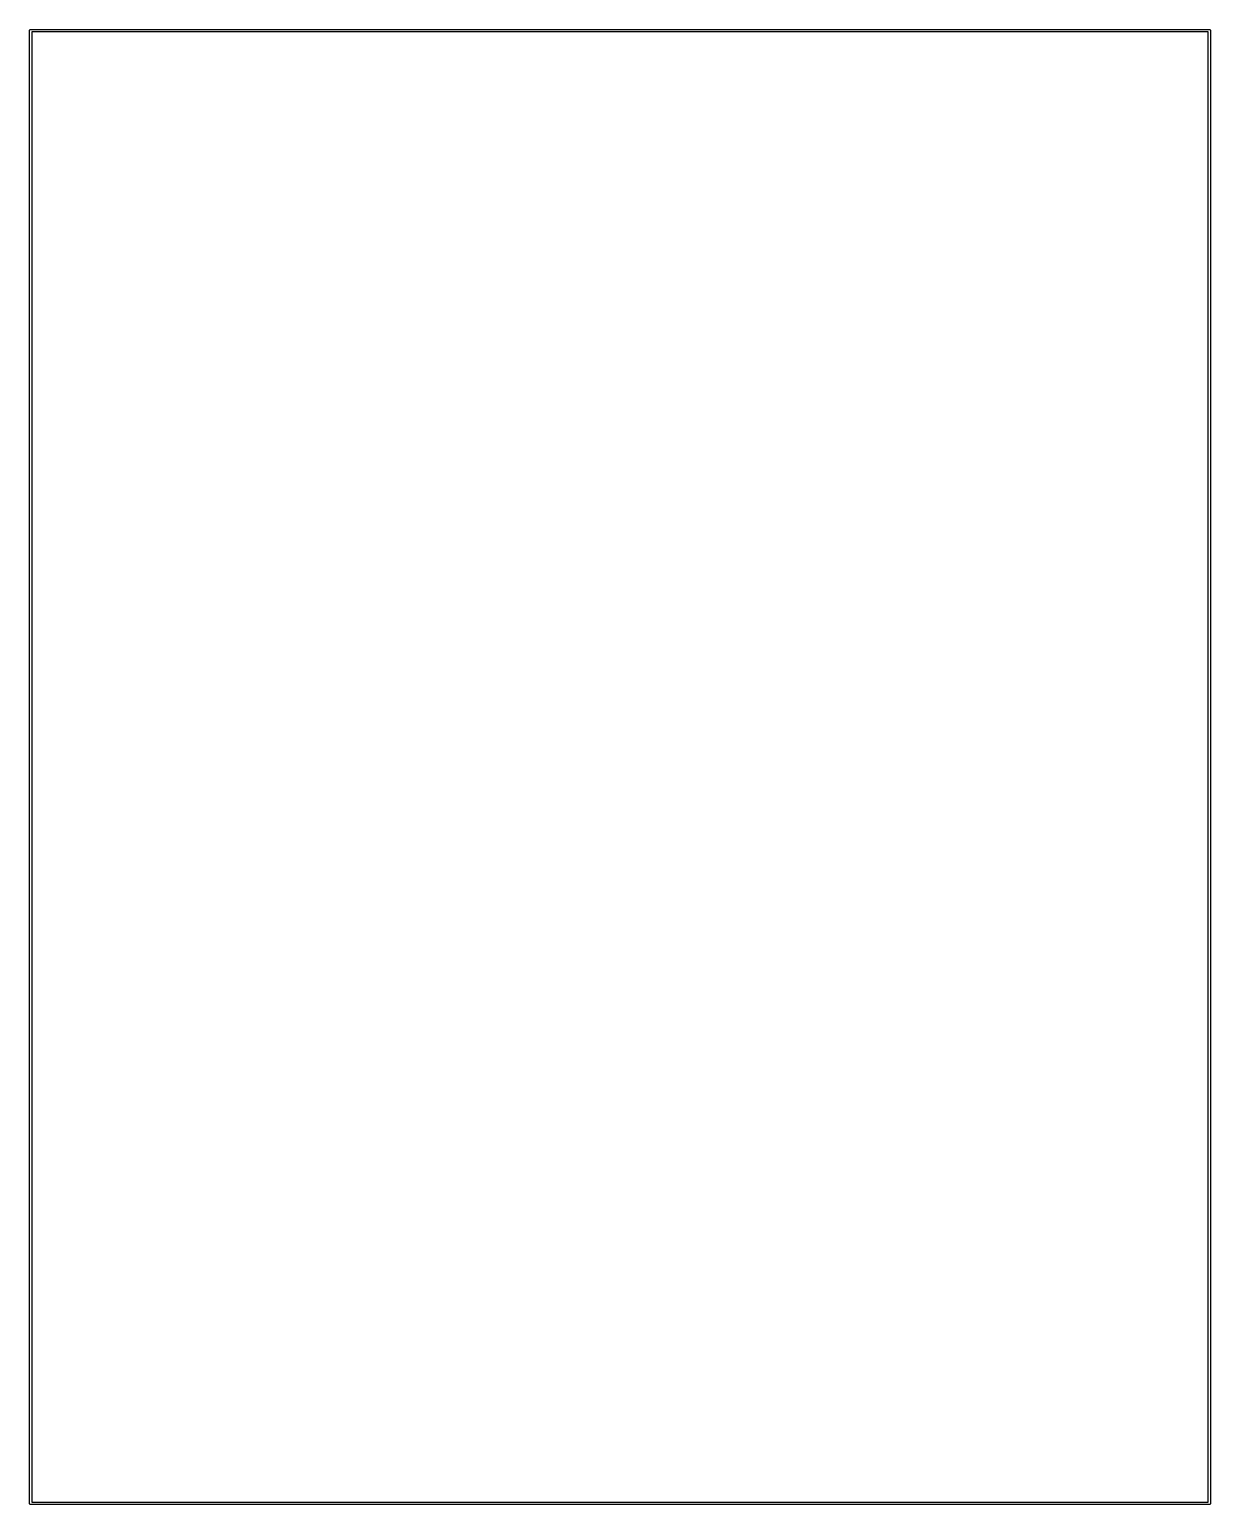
# Model space of a CAD drawing. Extents: x 0 to 80, y -100 to 0.
import ezdxf

# ---------------------------------------------------------------- set-up
doc = ezdxf.new("R2010")
doc.units = 0
doc.header["$MEASUREMENT"] = 0
doc.layers.add('BLACK', color=7, linetype='CONTINUOUS')

msp = doc.modelspace()

# ---------------------------------------------------------------- linework, layer by layer
at = {"layer": 'Black'}
for p, q in [((-0.075, 0), (-0.073861, 0.00646)), ((-0.075, -100), (-0.075, 0)), ((-0.073861, 0.013024), (-0.071616, 0.019191)), ((-0.073861, 0.00646), (-0.073861, 0.013024)), ((-0.071616, 0.019191), (-0.070477, 0.025652)), ((-0.070477, 0.025652), (-0.067196, 0.031334)), ((-0.067196, 0.031334), (-0.064952, 0.0375)), ((-0.064952, 0.0375), (-0.060734, 0.042527)), ((-0.060734, 0.042527), (-0.057453, 0.048209)), ((-0.057453, 0.048209), (-0.052427, 0.052427)), ((-0.052427, 0.052427), (-0.048209, 0.057453)), ((-0.048209, 0.057453), (-0.042527, 0.060734)), ((-0.042527, 0.060734), (-0.0375, 0.064952)), ((-0.0375, 0.064952), (-0.031334, 0.067196)), ((-0.031334, 0.067196), (-0.025652, 0.070477)), ((-0.025652, 0.070477), (-0.019191, 0.071616)), ((-0.019191, 0.071616), (-0.013024, 0.073861)), ((-0.013024, 0.073861), (-0.00646, 0.073861)), ((-0.00646, 0.073861), (0, 0.075)), ((0, 0.075), (80, 0.075)), ((80, 0.075), (80.0065, 0.073861)), ((80.0065, 0.073861), (80.013, 0.073861)), ((80.013, 0.073861), (80.0192, 0.071616)), ((80.0192, 0.071616), (80.0257, 0.070477)), ((80.0257, 0.070477), (80.0313, 0.067196)), ((80.0313, 0.067196), (80.0375, 0.064952)), ((80.0375, 0.064952), (80.0425, 0.060734)), ((80.0425, 0.060734), (80.0482, 0.057453)), ((80.0482, 0.057453), (80.0524, 0.052427)), ((80.0524, 0.052427), (80.0575, 0.048209)), ((80.0575, 0.048209), (80.0607, 0.042527)), ((80.0607, 0.042527), (80.065, 0.0375)), ((80.065, 0.0375), (80.0672, 0.031334)), ((80.0672, 0.031334), (80.0705, 0.025652)), ((80.0705, 0.025652), (80.0716, 0.019191)), ((80.0716, 0.019191), (80.0739, 0.013024)), ((80.0739, 0.013024), (80.0739, 0.00646)), ((80.0739, 0.00646), (80.075, 0)), ((80.075, 0), (80.075, -100)), ((0.075, -0.075), (0.075, -99.925)), ((79.925, -0.075), (0.075, -0.075)), ((79.925, -99.925), (79.925, -0.075)), ((-0.073861, -100.006), (-0.075, -100)), ((-0.073861, -100.013), (-0.073861, -100.006)), ((-0.071616, -100.019), (-0.073861, -100.013)), ((-0.070477, -100.026), (-0.071616, -100.019)), ((-0.067196, -100.031), (-0.070477, -100.026)), ((-0.064952, -100.037), (-0.067196, -100.031)), ((-0.060734, -100.043), (-0.064952, -100.037)), ((-0.057453, -100.048), (-0.060734, -100.043)), ((-0.052427, -100.052), (-0.057453, -100.048)), ((-0.048209, -100.057), (-0.052427, -100.052)), ((-0.042527, -100.061), (-0.048209, -100.057)), ((-0.0375, -100.065), (-0.042527, -100.061)), ((-0.031334, -100.067), (-0.0375, -100.065)), ((-0.025652, -100.07), (-0.031334, -100.067)), ((-0.019191, -100.072), (-0.025652, -100.07)), ((-0.013024, -100.074), (-0.019191, -100.072)), ((-0.00646, -100.074), (-0.013024, -100.074)), ((0, -100.075), (-0.00646, -100.074)), ((80, -100.075), (0, -100.075)), ((0.075, -99.925), (79.925, -99.925)), ((80.0065, -100.074), (80, -100.075)), ((80.013, -100.074), (80.0065, -100.074)), ((80.0192, -100.072), (80.013, -100.074)), ((80.0257, -100.07), (80.0192, -100.072)), ((80.0313, -100.067), (80.0257, -100.07)), ((80.0375, -100.065), (80.0313, -100.067)), ((80.0425, -100.061), (80.0375, -100.065)), ((80.0482, -100.057), (80.0425, -100.061)), ((80.0524, -100.052), (80.0482, -100.057)), ((80.0575, -100.048), (80.0524, -100.052)), ((80.0607, -100.043), (80.0575, -100.048)), ((80.065, -100.037), (80.0607, -100.043)), ((80.0672, -100.031), (80.065, -100.037)), ((80.0705, -100.026), (80.0672, -100.031)), ((80.0716, -100.019), (80.0705, -100.026)), ((80.0739, -100.013), (80.0716, -100.019)), ((80.075, -100), (80.0739, -100.006)), ((80.0739, -100.006), (80.0739, -100.013))]:
    msp.add_line(p, q, dxfattribs=at)

doc.saveas('drawing.dxf')
